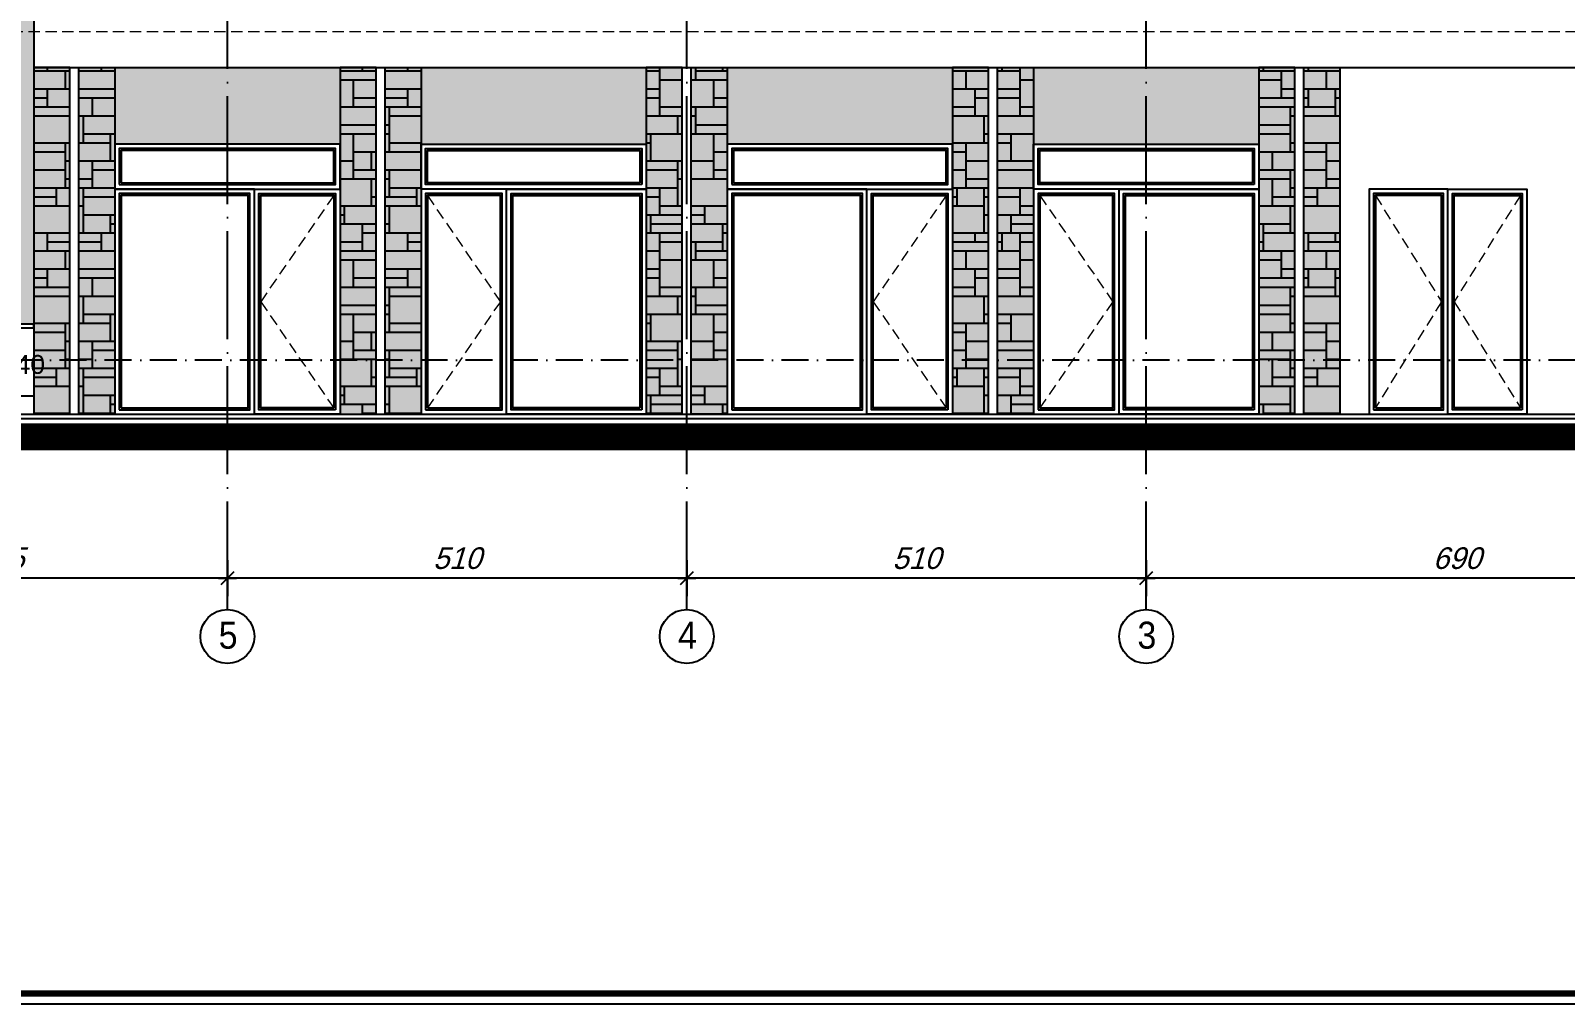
# Model space of a CAD drawing. Extents: x 9615146 to 9672346, y 4699603 to 4705703.
# Drawn here: x 9668102 to 9669805, y 4699603 to 4700685 of the extents above; entities that cross this region are included whole.
import ezdxf
from ezdxf.enums import TextEntityAlignment as Align

# ---------------------------------------------------------------- set-up
doc = ezdxf.new("R2010")
doc.units = 0
doc.header["$LTSCALE"] = 0.5
doc.header["$MEASUREMENT"] = 0
doc.header["$PDSIZE"] = -1
for name, pattern in [('ACAD_ISO04W100', [30, 24, -3, 0, -3]), ('DASHED', [0.75, 0.5, -0.25]), ('OSI1000', [5, 3, -1, 0, -1])]:
    doc.linetypes.add(name, pattern=pattern)
doc.layers.get('0').update_dxf_attribs({"color": 251, "linetype": 'CONTINUOUS'})
doc.layers.get('Defpoints').update_dxf_attribs({"color": 251, "linetype": 'CONTINUOUS'})
for name, color, linetype in [('_axis', 1, 'ACAD_ISO04W100'), ('_axis_num', 1, 'CONTINUOUS'), ('_dimension', 4, 'CONTINUOUS'), ('_dimension_evel', 4, 'CONTINUOUS'), ('_hatch', 9, 'CONTINUOUS'), ('_hatch_construction', 252, 'CONTINUOUS'), ('_table', 3, 'CONTINUOUS'), ('fasadi', 147, 'CONTINUOUS')]:
    doc.layers.add(name, color=color, linetype=linetype)
doc.layers.add('_punk', color=8, linetype='DASHED', lineweight=9)
doc.styles.add('HEB1', font='', dxfattribs={"width": 0.8, "oblique": 17})
doc.styles.add('POMESHTENIA', font='arial.ttf', dxfattribs={"width": 0.9})
doc.styles.add('WIN', font='swindos.shx', dxfattribs={"oblique": 17})
doc.styles.get('HEB1').set_extended_font_data('HebarU Cyr')
doc.dimstyles.new('dim_50', dxfattribs={"dimtxt": 24, "dimasz": 1, "dimexe": 30, "dimexo": 0, "dimgap": 10, "dimtad": 1, "dimdec": 1, "dimrnd": 0.5, "dimdsep": 46, "dimtxsty": 'WIN', "dimblk1": '1', "dimblk2": '1', "dimsah": 1, "dimcen": 15, "dimdle": 10, "dimse1": 1, "dimse2": 1, "dimadec": 0, "dimazin": 0, "dimtfac": 1, "dimtdec": 1, "dimtix": 1, "dimtmove": 2, "dimatfit": 3, "dimldrblk": '1', "dimfxl": 1, "dimtolj": 1, "dimarcsym": 0})
pattern_1 = [(0, (0, 0), (0, 200), [150, -50]), (0, (0, 10), (0, 200), [-60, 60, -30, 50]), (0, (0, 20), (0, 200), [-90, 110]), (0, (0, 30), (0, 200), [90, -110]), (0, (0, 40), (0, 200), [-40, 160]), (0, (0, 50), (0, 200), [70, -50, 60, -20]), (0, (70, 60), (0, 200), [160, -40]), (0, (-10, 70), (0, 200), [110, -90]), (0, (-40, 80), (0, 200), [90, -110]), (0, (0, 90), (0, 200), [160, -40]), (0, (0, 100), (0, 200), [-80, 50, -30, 40]), (0, (100, 110), (0, 200), [120, -80]), (0, (20, 120), (0, 200), [80, -40, 30, -50]), (0, (60, 130), (0, 200), [80, -30, 50, -40]), (0, (140, 140), (0, 200), [120, -80]), (0, (60, 150), (0, 200), [80, -120]), (0, (100, 160), (0, 200), [90, -110]), (0, (100, 170), (0, 200), [-60, 140]), (0, (40, 180), (0, 200), [60, -140]), (0, (100, 190), (0, 200), [140, -60]), (90, (0, 80), (-200, 1e-14), [30, -80, 70, -20]), (90, (20, 90), (-200, 1e-14), [50, -30, 20, -100]), (90, (30, 50), (-200, 1e-14), [20, -180]), (90, (40, 30), (-200, 1e-14), [20, -120, 30, -30]), (90, (50, 70), (-200, 1e-14), [20, -180]), (90, (60, 0), (-200, 1e-14), [30, -90, 50, -30]), (90, (70, 40), (-200, 1e-14), [30, -170]), (90, (80, 90), (-200, 1e-14), [30, -10, 20, -140]), (90, (90, 10), (-200, 1e-14), [30, -170]), (90, (100, 60), (-200, 1e-14), [30, -10, 30, -20, 50, -60]), (90, (120, 60), (-200, 1e-14), [-140, 20, -20, 20]), (90, (130, 90), (-200, 1e-14), [20, -180]), (90, (140, 20), (-200, 1e-14), [20, -70, 50, -60]), (90, (150, 50), (-200, 1e-14), [10, -130, 30, -30]), (90, (160, 60), (-200, 1e-14), [50, -50, 30, -70]), (90, (170, 110), (-200, 1e-14), [30, -50, 20, -100]), (90, (180, 40), (-200, 1e-14), [20, -180]), (90, (190, 60), (-200, 1e-14), [20, -60, 30, -90])]
pattern_2 = [(0, (3, 0), (30, 15), [27, -3]), (0, (3, 3), (30, 15), [27, -3]), (90, (3, 3), (-30, 15), [12, -3]), (90, (0, 3), (-30, 15), [12, -3])]

# ---------------------------------------------------------------- blocks, each defined once
blk = doc.blocks.new('rtyre')
at = {"layer": '_dimension_evel', "ltscale": 20}
for p, q in [((-21.1, 37.8), (161.6, 37.8)), ((-26, 21.9), (-43.7, 21.9)), ((-43.7, 21.9), (0, 0)), ((-21.1, 28.3), (-21.1, 26.8)), ((-21.1, 28.3), (0, 28.3)), ((21.1, 28.3), (0, 28.3)), ((43.7, 21.9), (0, 0)), ((21.1, 28.3), (21.1, 26.8)), ((26, 21.9), (43.7, 21.9))]:
    blk.add_line(p, q, dxfattribs=at)
for centre, major_axis, start_param, end_param in [((-26, 26.8), (3.46, 3.46), 3.926991, 5.497787), ((26, 26.8), (-3.46, 3.46), 0.785398, 2.356194)]:
    blk.add_ellipse(centre, major_axis=major_axis, ratio=1, start_param=start_param, end_param=end_param, dxfattribs=at)
at = {"layer": '_dimension_evel', "linetype": 'OSI1000', "ltscale": 20, "style": 'HEB1', "oblique": 360, "width": 0.8}
blk.add_attdef('+12.50', (0, 44.2), '', height=42, rotation=360, dxfattribs=at)
blk = doc.blocks.new('1')
for p, q in [((0, 20), (0, -20)), ((-10, 0), (10, 0)), ((-7.1, -7.1), (7.1, 7.1))]:
    blk.add_line(p, q)
blk = doc.blocks.new('*D86')
at = {"layer": '_dimension', "color": 0, "lineweight": -2, "ltscale": 30, "transparency": 16777216}
blk.add_line((9670029, 4700076.8), (9669341, 4700076.8), dxfattribs=at)
at = {"layer": 'Defpoints', "color": 0, "ltscale": 30, "transparency": 16777216}
for p in [(9669340, 4700076.8), (9669340, 4700076.8), (9670030, 4700042)]:
    blk.add_point(p, dxfattribs=at)
at = {"layer": '_dimension', "color": 0, "lineweight": -2, "ltscale": 30, "transparency": 16777216, "rotation": 180}
blk.add_blockref('1', (9669340, 4700076.8), dxfattribs=at)
at = {"layer": '_dimension', "color": 0, "lineweight": -2, "ltscale": 30, "transparency": 16777216}
blk.add_blockref('1', (9670030, 4700076.8), dxfattribs=at)
at = {"layer": '_dimension', "color": 0, "ltscale": 30, "transparency": 16777216, "insert": (9669685, 4700098.8), "char_height": 24, "attachment_point": 5, "style": 'WIN'}
blk.add_mtext('\\A1;690', dxfattribs=at)
blk = doc.blocks.new('*D87')
at = {"layer": '_dimension', "color": 0, "lineweight": -2, "ltscale": 30, "transparency": 16777216}
blk.add_line((9669339, 4700076.8), (9668831, 4700076.8), dxfattribs=at)
at = {"layer": 'Defpoints', "color": 0, "ltscale": 30, "transparency": 16777216}
for p in [(9668830, 4700076.8), (9668830, 4700076.8), (9669340, 4700076.8)]:
    blk.add_point(p, dxfattribs=at)
at = {"layer": '_dimension', "color": 0, "lineweight": -2, "ltscale": 30, "transparency": 16777216, "rotation": 180}
blk.add_blockref('1', (9668830, 4700076.8), dxfattribs=at)
at = {"layer": '_dimension', "color": 0, "lineweight": -2, "ltscale": 30, "transparency": 16777216}
blk.add_blockref('1', (9669340, 4700076.8), dxfattribs=at)
at = {"layer": '_dimension', "color": 0, "ltscale": 30, "transparency": 16777216, "insert": (9669085, 4700098.8), "char_height": 24, "attachment_point": 5, "style": 'WIN'}
blk.add_mtext('\\A1;510', dxfattribs=at)
blk = doc.blocks.new('*D88')
at = {"layer": '_dimension', "color": 0, "lineweight": -2, "ltscale": 30, "transparency": 16777216}
blk.add_line((9668829, 4700076.8), (9668321, 4700076.8), dxfattribs=at)
at = {"layer": 'Defpoints', "color": 0, "ltscale": 30, "transparency": 16777216}
for p in [(9668320, 4700076.8), (9668320, 4700076.8), (9668830, 4700076.8)]:
    blk.add_point(p, dxfattribs=at)
at = {"layer": '_dimension', "color": 0, "lineweight": -2, "ltscale": 30, "transparency": 16777216, "rotation": 180}
blk.add_blockref('1', (9668320, 4700076.8), dxfattribs=at)
at = {"layer": '_dimension', "color": 0, "lineweight": -2, "ltscale": 30, "transparency": 16777216}
blk.add_blockref('1', (9668830, 4700076.8), dxfattribs=at)
at = {"layer": '_dimension', "color": 0, "ltscale": 30, "transparency": 16777216, "insert": (9668575, 4700098.8), "char_height": 24, "attachment_point": 5, "style": 'WIN'}
blk.add_mtext('\\A1;510', dxfattribs=at)
blk = doc.blocks.new('*D89')
at = {"layer": '_dimension', "color": 0, "lineweight": -2, "ltscale": 30, "transparency": 16777216}
blk.add_line((9668319, 4700076.8), (9667816, 4700076.8), dxfattribs=at)
at = {"layer": 'Defpoints', "color": 0, "ltscale": 30, "transparency": 16777216}
for p in [(9667815, 4700076.8), (9667815, 4700076.8), (9668320, 4700076.8)]:
    blk.add_point(p, dxfattribs=at)
at = {"layer": '_dimension', "color": 0, "lineweight": -2, "ltscale": 30, "transparency": 16777216, "rotation": 180}
blk.add_blockref('1', (9667815, 4700076.8), dxfattribs=at)
at = {"layer": '_dimension', "color": 0, "lineweight": -2, "ltscale": 30, "transparency": 16777216}
blk.add_blockref('1', (9668320, 4700076.8), dxfattribs=at)
at = {"layer": '_dimension', "color": 0, "ltscale": 30, "transparency": 16777216, "insert": (9668067.5, 4700098.8), "char_height": 24, "attachment_point": 5, "style": 'WIN'}
blk.add_mtext('\\A1;505', dxfattribs=at)

msp = doc.modelspace()

# ---------------------------------------------------------------- hatches: boundary and pattern name
at = {"layer": '_hatch', "ltscale": 30, "true_color": 0xb97b1d}
h = msp.add_hatch(color=32, dxfattribs=at)
h.dxf.hatch_style = 1
h.paths.add_polyline_path([(9668242.51, 4701853.84), (9668320.01, 4701853.84), (9668320.01, 4701878.84), (9667867.51, 4701878.84), (9667867.51, 4700358.84), (9668105.01, 4700358.84), (9668105.01, 4700643.84), (9668105.01, 4700779.84), (9668103.01, 4700779.84), (9668103.01, 4700783.84), (9668127.51, 4700783.84), (9668127.51, 4700798.84), (9668105.01, 4700798.84), (9668105.01, 4700803.84), (9668127.51, 4700803.84), (9668127.51, 4700813.84), (9668105.01, 4700813.84), (9668105.01, 4700818.84), (9668127.51, 4700818.84), (9668127.51, 4701684.84), (9668125.51, 4701684.84), (9668125.51, 4701688.84), (9668222.51, 4701688.84), (9668222.51, 4701738.84), (9668242.51, 4701738.84), (9668242.51, 4701743.84), (9668222.51, 4701743.84), (9668222.51, 4701748.84), (9668242.51, 4701748.84)])
h.paths.add_polyline_path([(9668087.51, 4701758.84), (9667907.51, 4701758.84), (9667907.51, 4701828.84), (9668087.51, 4701828.84)], flags=16)
h.paths.add_polyline_path([(9668082.51, 4701763.84), (9667912.51, 4701763.84), (9667912.51, 4701823.84), (9668082.51, 4701823.84)], flags=0)
h.paths.add_polyline_path([(9668080.51, 4701765.84), (9667914.51, 4701765.84), (9667914.51, 4701821.84), (9668080.51, 4701821.84)], flags=0)
h.paths.add_polyline_path([(9668087.51, 4701528.84), (9668087.51, 4701458.84), (9667907.51, 4701458.84), (9667907.51, 4701528.84)], flags=16)
h.paths.add_polyline_path([(9668082.51, 4701523.84), (9668082.51, 4701463.84), (9667912.51, 4701463.84), (9667912.51, 4701523.84)], flags=0)
h.paths.add_polyline_path([(9668080.51, 4701521.84), (9668080.51, 4701465.84), (9667914.51, 4701465.84), (9667914.51, 4701521.84)], flags=0)
h.paths.add_polyline_path([(9668087.51, 4701228.84), (9668087.51, 4701158.84), (9667907.51, 4701158.84), (9667907.51, 4701228.84)], flags=16)
h.paths.add_polyline_path([(9668082.51, 4701223.84), (9668082.51, 4701163.84), (9667912.51, 4701163.84), (9667912.51, 4701223.84)], flags=0)
h.paths.add_polyline_path([(9668080.51, 4701221.84), (9668080.51, 4701165.84), (9667914.51, 4701165.84), (9667914.51, 4701221.84)], flags=0)
h.paths.add_polyline_path([(9668087.51, 4700928.84), (9668087.51, 4700858.84), (9667907.51, 4700858.84), (9667907.51, 4700928.84)], flags=16)
h.paths.add_polyline_path([(9668082.51, 4700923.84), (9668082.51, 4700863.84), (9667912.51, 4700863.84), (9667912.51, 4700923.84)], flags=0)
h.paths.add_polyline_path([(9668080.51, 4700921.84), (9668080.51, 4700865.84), (9667914.51, 4700865.84), (9667914.51, 4700921.84)], flags=0)
h.paths.add_polyline_path([(9668087.51, 4700628.84), (9668087.51, 4700558.84), (9667907.51, 4700558.84), (9667907.51, 4700628.84)], flags=16)
h.paths.add_polyline_path([(9668082.51, 4700623.84), (9668082.51, 4700563.84), (9667912.51, 4700563.84), (9667912.51, 4700623.84)], flags=0)
h.paths.add_polyline_path([(9668080.51, 4700621.84), (9668080.51, 4700565.84), (9667914.51, 4700565.84), (9667914.51, 4700621.84)], flags=0)
h.paths.add_polyline_path([(9668242.51, 4701738.84), (9668222.51, 4701738.84), (9668222.51, 4701688.84), (9668239.51, 4701688.84), (9668239.51, 4701684.84), (9668222.51, 4701684.84), (9668222.51, 4701683.84), (9668237.51, 4701683.84), (9668237.51, 4701653.84), (9668242.51, 4701653.84)], flags=17)
h.paths.add_polyline_path([(9668242.51, 4701653.84), (9668237.51, 4701653.84), (9668237.51, 4701648.84), (9668242.51, 4701648.84)], flags=17)
at = {"layer": '_hatch', "ltscale": 30, "true_color": 0xb4b09d}
h = msp.add_hatch(color=253, dxfattribs=at)
h.dxf.hatch_style = 1
h.paths.add_polyline_path([(9668145.01, 4700643.84), (9668105.01, 4700643.84), (9668105.01, 4700258.84), (9668145.01, 4700258.84)])
h.paths.add_polyline_path([(9668195.01, 4700508.84), (9668195.01, 4700558.84), (9668195.01, 4700643.84), (9668155.01, 4700643.84), (9668155.01, 4700258.84), (9668195.01, 4700258.84)])
h.paths.add_polyline_path([(9668485.01, 4700643.84), (9668445.01, 4700643.84), (9668445.01, 4700258.84), (9668485.01, 4700258.84)])
h.paths.add_polyline_path([(9668535.01, 4700508.84), (9668535.01, 4700558.84), (9668535.01, 4700643.84), (9668495.01, 4700643.84), (9668495.01, 4700258.84), (9668535.01, 4700258.84)])
h.paths.add_polyline_path([(9668825.01, 4700643.84), (9668785.01, 4700643.84), (9668785.01, 4700258.84), (9668825.01, 4700258.84)])
h.paths.add_polyline_path([(9668875.01, 4700643.84), (9668835.01, 4700643.84), (9668835.01, 4700258.84), (9668875.01, 4700258.84)])
h.paths.add_polyline_path([(9669165.01, 4700643.84), (9669125.01, 4700643.84), (9669125.01, 4700258.84), (9669165.01, 4700258.84)])
h.paths.add_polyline_path([(9669215.01, 4700508.84), (9669215.01, 4700558.84), (9669215.01, 4700643.84), (9669175.01, 4700643.84), (9669175.01, 4700258.84), (9669215.01, 4700258.84)])
h.paths.add_polyline_path([(9667954.77, 4700297.89), (9668122.91, 4700297.89), (9668122.91, 4700330.06), (9667954.77, 4700330.06)], flags=9)
at = {"layer": '_hatch', "ltscale": 30, "true_color": 0xb97b1d}
h = msp.add_hatch(color=32, dxfattribs=at)
h.dxf.hatch_style = 1
h.paths.add_polyline_path([(9669340.01, 4700643.84), (9669340.01, 4700558.84), (9669465.01, 4700558.84), (9669465.01, 4700643.84)])
h.paths.add_polyline_path([(9669340.01, 4700558.84), (9669340.01, 4700643.84), (9669215.01, 4700643.84), (9669215.01, 4700558.84)])
h.paths.add_polyline_path([(9669125.01, 4700558.84), (9669125.01, 4700643.84), (9668875.01, 4700643.84), (9668875.01, 4700558.84)])
h.paths.add_polyline_path([(9668785.01, 4700558.84), (9668785.01, 4700643.84), (9668535.01, 4700643.84), (9668535.01, 4700558.84)])
h.paths.add_polyline_path([(9668445.01, 4700558.84), (9668445.01, 4700643.84), (9668320.01, 4700643.84), (9668320.01, 4700558.84)])
h.paths.add_polyline_path([(9668195.01, 4700558.84), (9668320.01, 4700558.84), (9668320.01, 4700643.84), (9668195.01, 4700643.84)])
at = {"layer": '_hatch', "ltscale": 30, "true_color": 0xb4b09d}
h = msp.add_hatch(color=253, dxfattribs=at)
h.dxf.hatch_style = 1
h.paths.add_polyline_path([(9669515.01, 4700258.84), (9669555.01, 4700258.84), (9669555.01, 4700643.84), (9669515.01, 4700643.84)])
h.paths.add_polyline_path([(9669465.01, 4700258.84), (9669505.01, 4700258.84), (9669505.01, 4700643.84), (9669465.01, 4700643.84)])
at = {"layer": '_hatch_construction', "ltscale": 40}
h = msp.add_hatch(dxfattribs=at)
h.set_pattern_fill('EGGCRATE,_O', color=250, scale=30, pattern_type=2)
h.set_pattern_definition(pattern_2)
h.paths.add_polyline_path([(9668242.51, 4701853.84), (9668320.01, 4701853.84), (9668320.01, 4701878.84), (9667867.51, 4701878.84), (9667867.51, 4700358.84), (9668105.01, 4700358.84), (9668105.01, 4700643.84), (9668105.01, 4700779.84), (9668103.01, 4700779.84), (9668103.01, 4700783.84), (9668127.51, 4700783.84), (9668127.51, 4700798.84), (9668105.01, 4700798.84), (9668105.01, 4700803.84), (9668127.51, 4700803.84), (9668127.51, 4700813.84), (9668105.01, 4700813.84), (9668105.01, 4700818.84), (9668127.51, 4700818.84), (9668127.51, 4701684.84), (9668125.51, 4701684.84), (9668125.51, 4701688.84), (9668222.51, 4701688.84), (9668222.51, 4701738.84), (9668242.51, 4701738.84), (9668242.51, 4701743.84), (9668222.51, 4701743.84), (9668222.51, 4701748.84), (9668242.51, 4701748.84)])
h.paths.add_polyline_path([(9668087.51, 4701758.84), (9667907.51, 4701758.84), (9667907.51, 4701828.84), (9668087.51, 4701828.84)], flags=16)
h.paths.add_polyline_path([(9668082.51, 4701763.84), (9667912.51, 4701763.84), (9667912.51, 4701823.84), (9668082.51, 4701823.84)], flags=0)
h.paths.add_polyline_path([(9668080.51, 4701765.84), (9667914.51, 4701765.84), (9667914.51, 4701821.84), (9668080.51, 4701821.84)], flags=0)
h.paths.add_polyline_path([(9668087.51, 4701528.84), (9668087.51, 4701458.84), (9667907.51, 4701458.84), (9667907.51, 4701528.84)], flags=16)
h.paths.add_polyline_path([(9668082.51, 4701523.84), (9668082.51, 4701463.84), (9667912.51, 4701463.84), (9667912.51, 4701523.84)], flags=0)
h.paths.add_polyline_path([(9668080.51, 4701521.84), (9668080.51, 4701465.84), (9667914.51, 4701465.84), (9667914.51, 4701521.84)], flags=0)
h.paths.add_polyline_path([(9668087.51, 4701228.84), (9668087.51, 4701158.84), (9667907.51, 4701158.84), (9667907.51, 4701228.84)], flags=16)
h.paths.add_polyline_path([(9668082.51, 4701223.84), (9668082.51, 4701163.84), (9667912.51, 4701163.84), (9667912.51, 4701223.84)], flags=0)
h.paths.add_polyline_path([(9668080.51, 4701221.84), (9668080.51, 4701165.84), (9667914.51, 4701165.84), (9667914.51, 4701221.84)], flags=0)
h.paths.add_polyline_path([(9668087.51, 4700928.84), (9668087.51, 4700858.84), (9667907.51, 4700858.84), (9667907.51, 4700928.84)], flags=16)
h.paths.add_polyline_path([(9668082.51, 4700923.84), (9668082.51, 4700863.84), (9667912.51, 4700863.84), (9667912.51, 4700923.84)], flags=0)
h.paths.add_polyline_path([(9668080.51, 4700921.84), (9668080.51, 4700865.84), (9667914.51, 4700865.84), (9667914.51, 4700921.84)], flags=0)
h.paths.add_polyline_path([(9668087.51, 4700628.84), (9668087.51, 4700558.84), (9667907.51, 4700558.84), (9667907.51, 4700628.84)], flags=16)
h.paths.add_polyline_path([(9668082.51, 4700623.84), (9668082.51, 4700563.84), (9667912.51, 4700563.84), (9667912.51, 4700623.84)], flags=0)
h.paths.add_polyline_path([(9668080.51, 4700621.84), (9668080.51, 4700565.84), (9667914.51, 4700565.84), (9667914.51, 4700621.84)], flags=0)
h.paths.add_polyline_path([(9668242.51, 4701738.84), (9668222.51, 4701738.84), (9668222.51, 4701688.84), (9668239.51, 4701688.84), (9668239.51, 4701684.84), (9668222.51, 4701684.84), (9668222.51, 4701683.84), (9668237.51, 4701683.84), (9668237.51, 4701653.84), (9668242.51, 4701653.84)], flags=17)
h.paths.add_polyline_path([(9668242.51, 4701653.84), (9668237.51, 4701653.84), (9668237.51, 4701648.84), (9668242.51, 4701648.84)], flags=17)
h = msp.add_hatch(dxfattribs=at)
h.set_pattern_fill('CUTSTONE', color=250, scale=200, style=0, pattern_type=2)
h.set_pattern_definition(pattern_1)
h.paths.add_polyline_path([(9668145.01, 4700643.84), (9668105.01, 4700643.84), (9668105.01, 4700258.84), (9668145.01, 4700258.84)])
h.paths.add_polyline_path([(9668195.01, 4700508.84), (9668195.01, 4700558.84), (9668195.01, 4700643.84), (9668155.01, 4700643.84), (9668155.01, 4700258.84), (9668195.01, 4700258.84)])
h.paths.add_polyline_path([(9668485.01, 4700643.84), (9668445.01, 4700643.84), (9668445.01, 4700258.84), (9668485.01, 4700258.84)])
h.paths.add_polyline_path([(9668535.01, 4700508.84), (9668535.01, 4700558.84), (9668535.01, 4700643.84), (9668495.01, 4700643.84), (9668495.01, 4700258.84), (9668535.01, 4700258.84)])
h.paths.add_polyline_path([(9668825.01, 4700643.84), (9668785.01, 4700643.84), (9668785.01, 4700258.84), (9668825.01, 4700258.84)])
h.paths.add_polyline_path([(9668875.01, 4700643.84), (9668835.01, 4700643.84), (9668835.01, 4700258.84), (9668875.01, 4700258.84)])
h.paths.add_polyline_path([(9669165.01, 4700643.84), (9669125.01, 4700643.84), (9669125.01, 4700258.84), (9669165.01, 4700258.84)])
h.paths.add_polyline_path([(9669215.01, 4700508.84), (9669215.01, 4700558.84), (9669215.01, 4700643.84), (9669175.01, 4700643.84), (9669175.01, 4700258.84), (9669215.01, 4700258.84)])
h.paths.add_polyline_path([(9667954.77, 4700297.89), (9668122.91, 4700297.89), (9668122.91, 4700330.06), (9667954.77, 4700330.06)], flags=9)
h = msp.add_hatch(dxfattribs=at)
h.set_pattern_fill('EGGCRATE,_O', color=250, scale=30, pattern_type=2)
h.set_pattern_definition(pattern_2)
h.paths.add_polyline_path([(9669340.01, 4700643.84), (9669340.01, 4700558.84), (9669465.01, 4700558.84), (9669465.01, 4700643.84)])
h.paths.add_polyline_path([(9669340.01, 4700558.84), (9669340.01, 4700643.84), (9669215.01, 4700643.84), (9669215.01, 4700558.84)])
h.paths.add_polyline_path([(9669125.01, 4700558.84), (9669125.01, 4700643.84), (9668875.01, 4700643.84), (9668875.01, 4700558.84)])
h.paths.add_polyline_path([(9668785.01, 4700558.84), (9668785.01, 4700643.84), (9668535.01, 4700643.84), (9668535.01, 4700558.84)])
h.paths.add_polyline_path([(9668445.01, 4700558.84), (9668445.01, 4700643.84), (9668320.01, 4700643.84), (9668320.01, 4700558.84)])
h.paths.add_polyline_path([(9668195.01, 4700558.84), (9668320.01, 4700558.84), (9668320.01, 4700643.84), (9668195.01, 4700643.84)])
h = msp.add_hatch(dxfattribs=at)
h.set_pattern_fill('CUTSTONE', color=250, scale=200, style=0, pattern_type=2)
h.set_pattern_definition(pattern_1)
h.paths.add_polyline_path([(9669515.01, 4700258.84), (9669555.01, 4700258.84), (9669555.01, 4700643.84), (9669515.01, 4700643.84)])
h.paths.add_polyline_path([(9669465.01, 4700258.84), (9669505.01, 4700258.84), (9669505.01, 4700643.84), (9669465.01, 4700643.84)])

# ---------------------------------------------------------------- linework, layer by layer
at = {"layer": '_axis', "ltscale": 10}
for p, q in [((9668320.01, 4700041.97), (9668320.01, 4702211.92)), ((9668830.01, 4700041.97), (9668830.01, 4702211.92)), ((9669340.01, 4700041.97), (9669340.01, 4702211.92))]:
    msp.add_line(p, q, dxfattribs=at)
at = {"layer": '_axis_num'}
for centre in [(9668320.01, 4700011.97), (9668830.01, 4700011.97), (9669340.01, 4700011.97)]:
    msp.add_circle(centre, 30, dxfattribs=at)
at = {"layer": '_dimension_evel', "linetype": 'OSI1000', "ltscale": 20}
msp.add_line((9670768.75, 4700318.84), (9666293.81, 4700318.84), dxfattribs=at)
at = {"layer": '_hatch', "color": 252, "ltscale": 10, "const_width": 30}
msp.add_lwpolyline([(9666449.21, 4700233.84), (9670199.02, 4700233.84), (9670381.52, 4700293.84), (9670629.32, 4700293.84)], dxfattribs=at)
at = {"layer": '_punk', "ltscale": 50}
for p, q in [((9666449.21, 4700683.84), (9670629.32, 4700683.84)), ((9668438.01, 4700501.84), (9668357.01, 4700383.84)), ((9668542.01, 4700501.84), (9668623.01, 4700383.84)), ((9669118.01, 4700501.84), (9669037.01, 4700383.84)), ((9669222.01, 4700501.84), (9669303.01, 4700383.84)), ((9669594.51, 4700501.84), (9669668.01, 4700383.84)), ((9669755.51, 4700501.84), (9669682.01, 4700383.84)), ((9668357.01, 4700383.84), (9668438.01, 4700265.84)), ((9668623.01, 4700383.84), (9668542.01, 4700265.84)), ((9669037.01, 4700383.84), (9669118.01, 4700265.84)), ((9669303.01, 4700383.84), (9669222.01, 4700265.84)), ((9669668.01, 4700383.84), (9669594.51, 4700265.84)), ((9669682.01, 4700383.84), (9669755.51, 4700265.84)), ((9666449.21, 4700233.84), (9670629.32, 4700233.84))]:
    msp.add_line(p, q, dxfattribs=at)
at = {"layer": '_table', "ltscale": 10}
msp.add_lwpolyline([(9666046.03, 4702603.38), (9672346.03, 4702603.38), (9672346.03, 4699603.38), (9666046.03, 4699603.38)], close=True, dxfattribs=at)
at = {"layer": '_table', "ltscale": 10, "const_width": 6.84}
msp.add_lwpolyline([(9666197.71, 4702591.38), (9672334.03, 4702591.38), (9672334.03, 4699615.38), (9666197.71, 4699615.38)], close=True, dxfattribs=at)
at = {"layer": 'fasadi'}
for p, q in [((9668105.01, 4700778.84), (9668105.01, 4700643.84)), ((9668105.01, 4700643.84), (9670097.51, 4700643.84)), ((9668105.01, 4700278.84), (9667955.01, 4700278.84)), ((9666449.21, 4700258.84), (9670195.01, 4700258.84))]:
    msp.add_line(p, q, dxfattribs=at)
for points in [[(9668105.01, 4700258.84), (9668145.01, 4700258.84), (9668145.01, 4700643.84), (9668105.01, 4700643.84)], [(9668155.01, 4700643.84), (9668195.01, 4700643.84), (9668195.01, 4700258.84), (9668155.01, 4700258.84)], [(9668445.01, 4700258.84), (9668485.01, 4700258.84), (9668485.01, 4700643.84), (9668445.01, 4700643.84)], [(9668495.01, 4700643.84), (9668535.01, 4700643.84), (9668535.01, 4700258.84), (9668495.01, 4700258.84)], [(9668785.01, 4700258.84), (9668825.01, 4700258.84), (9668825.01, 4700643.84), (9668785.01, 4700643.84)], [(9668835.01, 4700643.84), (9668875.01, 4700643.84), (9668875.01, 4700258.84), (9668835.01, 4700258.84)], [(9669125.01, 4700258.84), (9669165.01, 4700258.84), (9669165.01, 4700643.84), (9669125.01, 4700643.84)], [(9669175.01, 4700643.84), (9669215.01, 4700643.84), (9669215.01, 4700258.84), (9669175.01, 4700258.84)], [(9669465.01, 4700258.84), (9669505.01, 4700258.84), (9669505.01, 4700643.84), (9669465.01, 4700643.84)], [(9669515.01, 4700643.84), (9669555.01, 4700643.84), (9669555.01, 4700258.84), (9669515.01, 4700258.84)], [(9668195.01, 4700508.84), (9668445.01, 4700508.84), (9668445.01, 4700558.84), (9668195.01, 4700558.84)], [(9668200.01, 4700513.84), (9668440.01, 4700513.84), (9668440.01, 4700553.84), (9668200.01, 4700553.84)], [(9668202.01, 4700515.84), (9668438.01, 4700515.84), (9668438.01, 4700551.84), (9668202.01, 4700551.84)], [(9668785.01, 4700508.84), (9668535.01, 4700508.84), (9668535.01, 4700558.84), (9668785.01, 4700558.84)], [(9668780.01, 4700513.84), (9668540.01, 4700513.84), (9668540.01, 4700553.84), (9668780.01, 4700553.84)], [(9668778.01, 4700515.84), (9668542.01, 4700515.84), (9668542.01, 4700551.84), (9668778.01, 4700551.84)], [(9668875.01, 4700508.84), (9669125.01, 4700508.84), (9669125.01, 4700558.84), (9668875.01, 4700558.84)], [(9668880.01, 4700513.84), (9669120.01, 4700513.84), (9669120.01, 4700553.84), (9668880.01, 4700553.84)], [(9668882.01, 4700515.84), (9669118.01, 4700515.84), (9669118.01, 4700551.84), (9668882.01, 4700551.84)], [(9669465.01, 4700508.84), (9669215.01, 4700508.84), (9669215.01, 4700558.84), (9669465.01, 4700558.84)], [(9669460.01, 4700513.84), (9669220.01, 4700513.84), (9669220.01, 4700553.84), (9669460.01, 4700553.84)], [(9669458.01, 4700515.84), (9669222.01, 4700515.84), (9669222.01, 4700551.84), (9669458.01, 4700551.84)], [(9668195.01, 4700258.84), (9668350.01, 4700258.84), (9668350.01, 4700508.84), (9668195.01, 4700508.84)], [(9668200.01, 4700263.84), (9668345.01, 4700263.84), (9668345.01, 4700503.84), (9668200.01, 4700503.84)], [(9668202.01, 4700265.84), (9668343.01, 4700265.84), (9668343.01, 4700501.84), (9668202.01, 4700501.84)], [(9668445.01, 4700258.84), (9668350.01, 4700258.84), (9668350.01, 4700508.84), (9668445.01, 4700508.84)], [(9668440.01, 4700263.84), (9668355.01, 4700263.84), (9668355.01, 4700503.84), (9668440.01, 4700503.84)], [(9668438.01, 4700265.84), (9668357.01, 4700265.84), (9668357.01, 4700501.84), (9668438.01, 4700501.84)], [(9668535.01, 4700258.84), (9668630.01, 4700258.84), (9668630.01, 4700508.84), (9668535.01, 4700508.84)], [(9668540.01, 4700263.84), (9668625.01, 4700263.84), (9668625.01, 4700503.84), (9668540.01, 4700503.84)], [(9668542.01, 4700265.84), (9668623.01, 4700265.84), (9668623.01, 4700501.84), (9668542.01, 4700501.84)], [(9668785.01, 4700258.84), (9668630.01, 4700258.84), (9668630.01, 4700508.84), (9668785.01, 4700508.84)], [(9668780.01, 4700263.84), (9668635.01, 4700263.84), (9668635.01, 4700503.84), (9668780.01, 4700503.84)], [(9668778.01, 4700265.84), (9668637.01, 4700265.84), (9668637.01, 4700501.84), (9668778.01, 4700501.84)], [(9668875.01, 4700258.84), (9669030.01, 4700258.84), (9669030.01, 4700508.84), (9668875.01, 4700508.84)], [(9668880.01, 4700263.84), (9669025.01, 4700263.84), (9669025.01, 4700503.84), (9668880.01, 4700503.84)], [(9668882.01, 4700265.84), (9669023.01, 4700265.84), (9669023.01, 4700501.84), (9668882.01, 4700501.84)], [(9669125.01, 4700258.84), (9669030.01, 4700258.84), (9669030.01, 4700508.84), (9669125.01, 4700508.84)], [(9669120.01, 4700263.84), (9669035.01, 4700263.84), (9669035.01, 4700503.84), (9669120.01, 4700503.84)], [(9669118.01, 4700265.84), (9669037.01, 4700265.84), (9669037.01, 4700501.84), (9669118.01, 4700501.84)], [(9669215.01, 4700258.84), (9669310.01, 4700258.84), (9669310.01, 4700508.84), (9669215.01, 4700508.84)], [(9669220.01, 4700263.84), (9669305.01, 4700263.84), (9669305.01, 4700503.84), (9669220.01, 4700503.84)], [(9669222.01, 4700265.84), (9669303.01, 4700265.84), (9669303.01, 4700501.84), (9669222.01, 4700501.84)], [(9669465.01, 4700258.84), (9669310.01, 4700258.84), (9669310.01, 4700508.84), (9669465.01, 4700508.84)], [(9669460.01, 4700263.84), (9669315.01, 4700263.84), (9669315.01, 4700503.84), (9669460.01, 4700503.84)], [(9669458.01, 4700265.84), (9669317.01, 4700265.84), (9669317.01, 4700501.84), (9669458.01, 4700501.84)], [(9669587.51, 4700258.84), (9669675.01, 4700258.84), (9669675.01, 4700508.84), (9669587.51, 4700508.84)], [(9669592.51, 4700263.84), (9669670.01, 4700263.84), (9669670.01, 4700503.84), (9669592.51, 4700503.84)], [(9669594.51, 4700265.84), (9669668.01, 4700265.84), (9669668.01, 4700501.84), (9669594.51, 4700501.84)], [(9669762.51, 4700258.84), (9669675.01, 4700258.84), (9669675.01, 4700508.84), (9669762.51, 4700508.84)], [(9669757.51, 4700263.84), (9669680.01, 4700263.84), (9669680.01, 4700503.84), (9669757.51, 4700503.84)], [(9669755.51, 4700265.84), (9669682.01, 4700265.84), (9669682.01, 4700501.84), (9669755.51, 4700501.84)], [(9668105.01, 4700358.84), (9667867.51, 4700358.84), (9667867.51, 4700354.84), (9668105.01, 4700354.84)]]:
    msp.add_lwpolyline(points, close=True, dxfattribs=at)
msp.add_lwpolyline([(9670629.32, 4700313.84), (9670378.32, 4700313.84), (9670195.82, 4700253.84), (9666449.21, 4700253.84)], dxfattribs=at)

# ---------------------------------------------------------------- block references
at = {"layer": '_dimension_evel', "linetype": 'OSI1000', "ltscale": 20}
ref = msp.add_blockref('rtyre', (9667960.13, 4700278.84), dxfattribs=dict(at, xscale=0.5600000005215406, yscale=0.5600000005215406, zscale=0.5600000005215406))
ref.add_attrib('+12.50', '-0.40=26.40', (9667960.13, 4700303.61), dxfattribs={"linetype": 'OSI1000', "ltscale": 20, "height": 21, "style": 'POMESHTENIA'})

# ---------------------------------------------------------------- texts
at = {"layer": '_axis_num', "style": 'POMESHTENIA', "width": 0.9}
for s, p in [('5', (9668310.31, 4700013.39)), ('4', (9668820.31, 4700013.39)), ('3', (9669330.31, 4700013.39))]:
    msp.add_text(s, height=30, rotation=0, dxfattribs=at).set_placement(p, align=Align.MIDDLE_LEFT)

# ---------------------------------------------------------------- dimensions: what is measured, and where the dimension line sits
at = {"layer": '_dimension', "ltscale": 30}
for base, p1, p2, picture, middle in [((9667815.01, 4700076.81), (9668320.01, 4700076.81), (9667815.01, 4700076.81), '*D89', (9668067.51, 4700098.81)), ((9668320.01, 4700076.81), (9668830.01, 4700076.81), (9668320.01, 4700076.81), '*D88', (9668575.01, 4700098.81)), ((9668830.01, 4700076.81), (9669340.01, 4700076.81), (9668830.01, 4700076.81), '*D87', (9669085.01, 4700098.81)), ((9669340.01, 4700076.81), (9670030.01, 4700041.97), (9669340.01, 4700076.81), '*D86', (9669685.01, 4700098.81))]:
    dim = msp.add_linear_dim(base=base, p1=p1, p2=p2, dimstyle='dim_50', dxfattribs=at)
    dim.commit()
    dim.dimension.update_dxf_attribs({"geometry": picture, "text_midpoint": middle})

doc.saveas('drawing.dxf')
